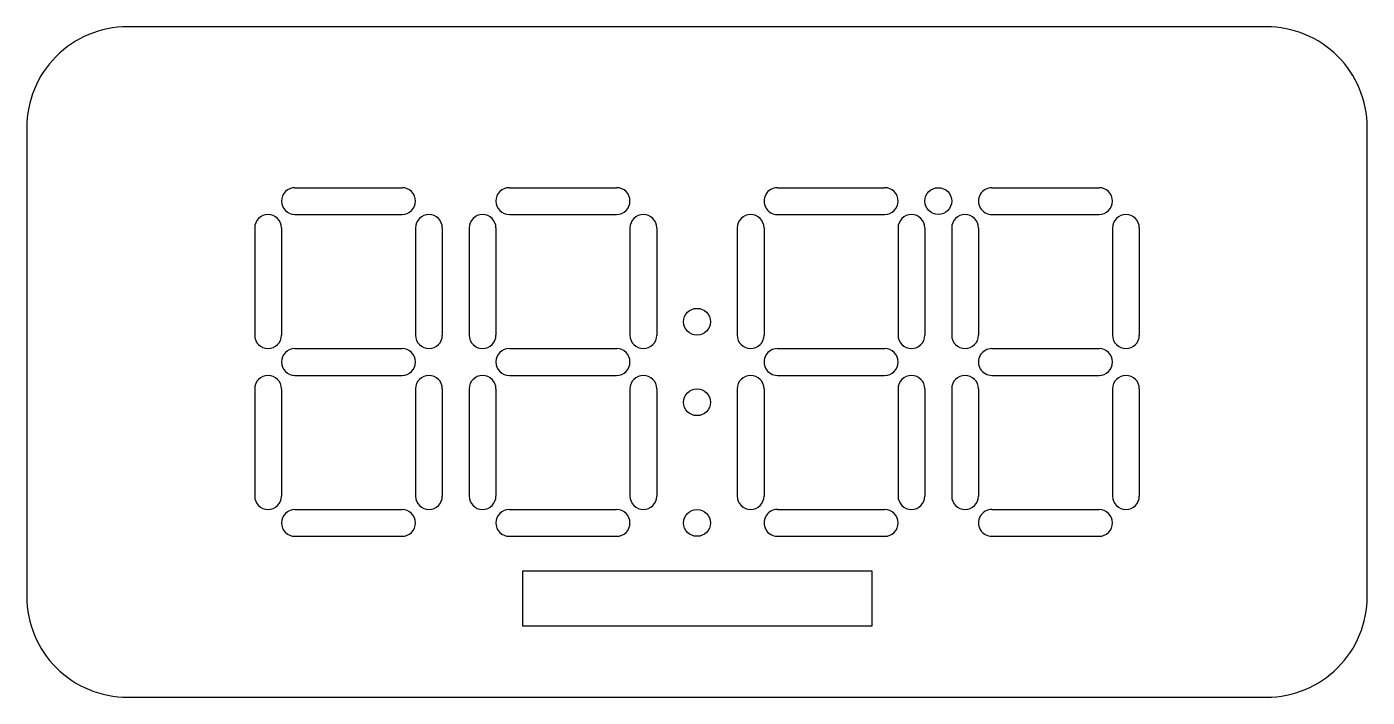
# Model space of a CAD drawing. Extents: x 45 to 462, y -450 to -43.
# Drawn here: x 45 to 245, y -245 to -145 of the extents above; entities that cross this region are included whole.
import ezdxf

# ---------------------------------------------------------------- set-up
doc = ezdxf.new("R2010")
doc.units = 0
doc.layers.add('BLACK', color=7, linetype='CONTINUOUS')

msp = doc.modelspace()

# ---------------------------------------------------------------- linework, layer by layer
at = {"layer": 'BLACK', "linetype": 'CONTINUOUS'}
for p, q in [((229.953511, -144.999928), (60.000002, -144.999857)), ((245.000001, -229.953475), (245.000102, -159.999929)), ((45.000001, -160.046418), (44.999929, -229.999928)), ((85.000001, -168.999928), (101.000001, -168.999928)), ((117.000001, -168.999928), (133.000001, -168.999928)), ((157.000001, -168.999928), (173.000001, -168.999928)), ((189.000001, -168.999928), (205.000001, -168.999928)), ((85.000001, -172.999928), (101.000001, -172.999928)), ((117.000001, -172.999928), (133.000001, -172.999928)), ((157.000001, -172.999928), (173.000001, -172.999928)), ((189.000001, -172.999928), (205.000001, -172.999928)), ((79.000001, -174.999928), (79.000001, -190.999928)), ((83.000001, -174.999928), (83.000001, -190.999928)), ((103.000001, -174.999928), (103.000001, -190.999928)), ((107.000001, -174.999928), (107.000001, -190.999928)), ((111.000001, -174.999928), (111.000001, -190.999928)), ((115.000001, -174.999928), (115.000001, -190.999928)), ((135.000001, -174.999928), (135.000001, -190.999928)), ((139.000001, -174.999928), (139.000001, -190.999928)), ((151.000001, -174.999928), (151.000001, -190.999928)), ((155.000001, -174.999928), (155.000001, -190.999928)), ((175.000001, -174.999928), (175.000001, -190.999928)), ((179.000001, -174.999928), (179.000001, -190.999928)), ((183.000001, -174.999928), (183.000001, -190.999928)), ((187.000001, -174.999928), (187.000001, -190.999928)), ((207.000001, -174.999928), (207.000001, -190.999928)), ((211.000001, -174.999928), (211.000001, -190.999928)), ((85.000001, -192.999928), (101.000001, -192.999928)), ((117.000001, -192.999928), (133.000001, -192.999928)), ((157.000001, -192.999928), (173.000001, -192.999928)), ((189.000001, -192.999928), (205.000001, -192.999928)), ((85.000001, -196.999928), (101.000001, -196.999928)), ((117.000001, -196.999928), (133.000001, -196.999928)), ((157.000001, -196.999928), (173.000001, -196.999928)), ((189.000001, -196.999928), (205.000001, -196.999928)), ((79.000001, -198.999928), (79.000001, -214.999928)), ((83.000001, -198.999928), (83.000001, -214.999928)), ((103.000001, -198.999928), (103.000001, -214.999928)), ((107.000001, -198.999928), (107.000001, -214.999928)), ((111.000001, -198.999928), (111.000001, -214.999928)), ((115.000001, -198.999928), (115.000001, -214.999928)), ((135.000001, -198.999928), (135.000001, -214.999928)), ((139.000001, -198.999928), (139.000001, -214.999928)), ((151.000001, -198.999928), (151.000001, -214.999928)), ((155.000001, -198.999928), (155.000001, -214.999928)), ((175.000001, -198.999928), (175.000001, -214.999928)), ((179.000001, -198.999928), (179.000001, -214.999928)), ((183.000001, -198.999928), (183.000001, -214.999928)), ((187.000001, -198.999928), (187.000001, -214.999928)), ((207.000001, -198.999928), (207.000001, -214.999928)), ((211.000001, -198.999928), (211.000001, -214.999928)), ((85.000001, -216.999928), (101.000001, -216.999928)), ((117.000001, -216.999928), (133.000001, -216.999928)), ((157.000001, -216.999928), (173.000001, -216.999928)), ((189.000001, -216.999928), (205.000001, -216.999928)), ((85.000001, -220.999928), (101.000001, -220.999928)), ((117.000001, -220.999928), (133.000001, -220.999928)), ((157.000001, -220.999928), (173.000001, -220.999928)), ((189.000001, -220.999928), (205.000001, -220.999928)), ((119.035, -226.175), (171.105, -226.175)), ((119.035, -234.43), (119.035, -226.175)), ((171.105, -226.175), (171.105, -234.43)), ((171.105, -234.43), (119.035, -234.43)), ((60.046491, -244.999928), (230, -245.000032))]:
    msp.add_line(p, q, dxfattribs=at)
at = {"layer": 'BLACK'}
for centre in [(181, -171), (145, -189), (145, -201), (145, -219)]:
    msp.add_circle(centre, 2, dxfattribs=at)
for centre, radius, start, end in [((60.000001, -159.999928), 15.000072, -270.00000382, -179.82242185), ((230, -159.9999), 15.000044, -0.00011077, 90.17757466), ((85.000001, -170.999928), 2, -270, -90), ((101.000001, -170.999928), 2, -90, 90), ((117.000001, -170.999928), 2, -270, -90), ((133.000001, -170.999928), 2, -90, 90), ((157, -170.99993), 1.999998, -270.00002865, -89.99997135), ((173, -170.99993), 2.000002, -89.99997135, 89.99997135), ((189, -170.99993), 1.999998, -270.00002865, -89.99997135), ((205, -170.99993), 2.000002, -89.99997135, 89.99997135), ((81.000001, -174.999928), 2, 0, 180), ((105.000001, -174.999928), 2, 0, 180), ((113.000001, -174.999928), 2, 0, 180), ((137.000001, -174.999928), 2, 0, 180), ((153.000001, -174.999928), 2, 0, 180), ((177.000001, -174.999928), 2, 0, 180), ((185.000001, -174.999928), 2, 0, 180), ((209.000001, -174.999928), 2, 0, 180), ((81.000001, -190.999928), 2, -180, 0), ((105.000001, -190.999928), 2, -180, 0), ((113.000001, -190.999928), 2, -180, 0), ((137.000001, -190.999928), 2, -180, 0), ((153.000001, -190.999928), 2, -180, 0), ((177.000001, -190.999928), 2, -180, 0), ((185.000001, -190.999928), 2, -180, 0), ((209.000001, -190.999928), 2, -180, 0), ((85.000001, -194.999928), 2, -270, -90), ((101.000001, -194.999928), 2, -90, 90), ((117.000001, -194.999928), 2, -270, -90), ((133.000001, -194.999928), 2, -90, 90), ((157, -194.99993), 1.999998, -270.00002865, -89.99997135), ((173, -194.99993), 2.000002, -89.99997135, 89.99997135), ((189, -194.99993), 1.999998, -270.00002865, -89.99997135), ((205, -194.99993), 2.000002, -89.99997135, 89.99997135), ((81.000001, -198.999928), 2, 0, 180), ((105.000001, -198.999928), 2, 0, 180), ((113.000001, -198.999928), 2, 0, 180), ((137.000001, -198.999928), 2, 0, 180), ((153.000001, -198.999928), 2, 0, 180), ((177.000001, -198.999928), 2, 0, 180), ((185.000001, -198.999928), 2, 0, 180), ((209.000001, -198.999928), 2, 0, 180), ((81.000001, -214.999928), 2, -180, 0), ((105.000001, -214.999928), 2, -180, 0), ((113.000001, -214.999928), 2, -180, 0), ((137.000001, -214.999928), 2, -180, 0), ((153.000001, -214.999928), 2, -180, 0), ((177.000001, -214.999928), 2, -180, 0), ((185.000001, -214.999928), 2, -180, 0), ((209.000001, -214.999928), 2, -180, 0), ((85.000001, -218.999928), 2, -270, -90), ((101.000001, -218.999928), 2, -90, 90), ((117.000001, -218.999928), 2, -270, -90), ((133.000001, -218.999928), 2, -90, 90), ((157, -218.99993), 1.999998, -270.00002865, -89.99997135), ((173, -218.99993), 2.000002, -89.99997135, 89.99997135), ((189, -218.99993), 1.999998, -270.00002865, -89.99997135), ((205, -218.99993), 2.000002, -89.99997135, 89.99997135), ((60.000001, -229.999928), 15.000072, -180.00000382, -89.82242185), ((230, -229.99993), 15.000073, -90, 0.17758578)]:
    msp.add_arc(centre, radius, start, end, dxfattribs=at)

doc.saveas('drawing.dxf')
